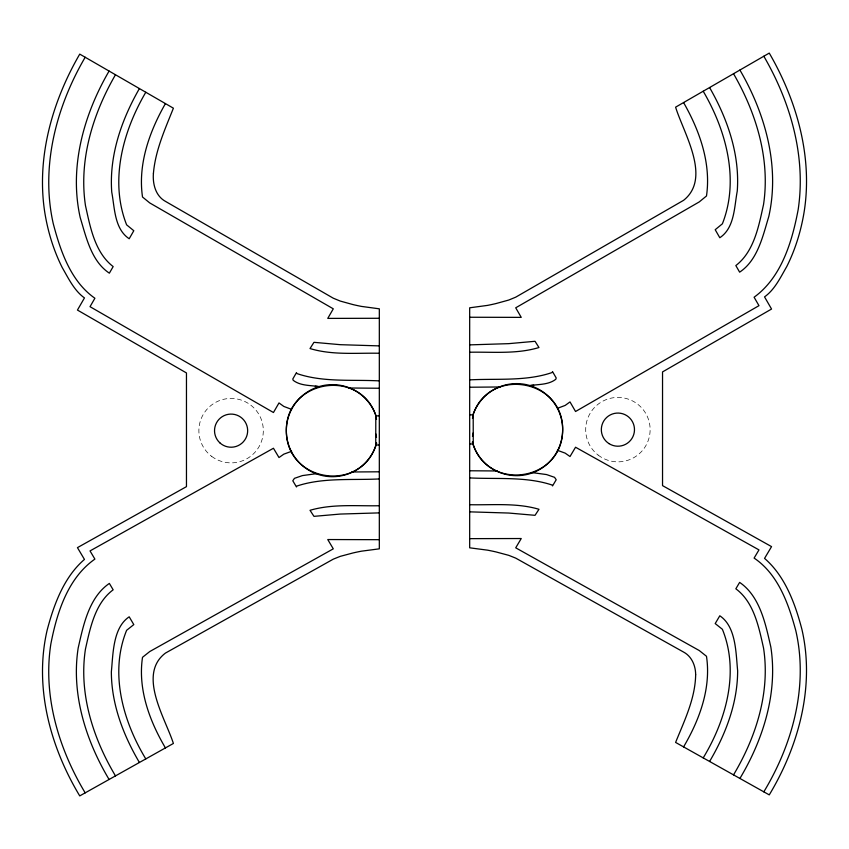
<?xml version="1.0" encoding="UTF-8"?>
<svg xmlns="http://www.w3.org/2000/svg" width="849" height="849" viewBox="0 0 849 849"><rect width="100%" height="100%" fill="white"/><g stroke="black" fill="none" stroke-linecap="round" stroke-linejoin="round"><path stroke-width="0.64" stroke-dasharray="4.25 3.18" d="M598.11 455.064A32.23 32.23 0 0 0 649.825 434.062A32.23 32.23 0 0 0 605.783 399.783A32.23 32.23 0 0 0 598.11 455.064M211.656 456.359A32.23 32.23 0 0 0 263.073 434.646A32.23 32.23 0 0 0 218.554 400.972A32.23 32.23 0 0 0 211.656 456.359"/><path stroke-width="1.27" d="M379.323 415.872L375.81 415.872L375.736 445.003L379.323 445.003M472.49 418.408L473.19 414.853L469.677 414.853M472.49 436.312L473.233 432.757M376.669 443.21A46.037 46.037 0 0 1 306.086 468.457A46.037 46.037 0 0 1 305.205 393.49A46.037 46.037 0 0 1 376.362 417.071C361.228 366.885 284.139 379.492 286.368 432.396C287.96 483.781 363.436 492.813 376.5 442.945M109.086 71.061C83.68 114.721 68.971 167.264 80.209 217.556C86.184 237.104 91.193 261.131 109.362 273.176L113.161 266.586C94.77 252.461 90.206 226.916 85.462 205.522C78.628 160.026 92.817 113.925 115.475 74.744M139.406 88.561C121.481 119.826 109.012 155.685 111.75 192.161C114.753 207.963 114.328 228.912 129.197 238.749L133.802 230.726L126.618 224.836C109.351 180.943 122.829 131.404 145.795 92.254M165.428 103.589C149.392 131.637 137.74 164.303 142.515 197.01L149.742 202.932L333.286 308.824L327.756 318.396L379.323 318.279M683.572 746.897C699.523 719.846 711.271 688.104 706.485 656.277L699.258 650.536L515.714 547.817L521.244 538.531L469.677 538.648M703.205 757.892C726.065 720.185 739.691 671.856 722.382 629.289L715.198 623.569L719.803 615.79C736.221 626.711 735.86 653.114 737.643 670.71C737.632 702.961 725.778 734.003 709.594 761.468M733.525 774.872C756.066 737.091 770.393 692.275 763.538 648.02C758.836 627.178 754.05 602.249 735.839 588.792L739.638 582.393C760.163 596.433 765.607 624.238 770.818 646.959C777.939 692.805 763.283 739.299 739.914 778.448M85.176 57.254L84.698 58.082C56.045 107.43 40.54 166.882 53.222 223.52C60.449 250.954 70.647 281.316 94.897 298.243L90.026 306.68L273.452 412.518L278.992 402.935L283.831 406.438L291.536 409.345M763.824 791.841L764.302 791.035C792.817 743.48 808.503 685.599 795.778 630.563C788.551 603.777 778.098 574.232 754.103 558.08L758.974 549.897L575.548 447.232L570.008 456.529L565.169 453.133L557.369 450.288M472.331 442.191A46.037 46.037 0 0 0 542.914 467.428A46.037 46.037 0 0 0 543.795 392.471A46.037 46.037 0 0 0 472.638 416.052C487.772 365.866 564.861 378.474 562.632 431.377C561.04 482.763 485.564 491.794 472.5 441.926M557.464 408.327L565.169 405.419L570.008 401.917L575.548 411.5L758.974 305.661L754.103 297.224C781.589 277.294 792.106 241.604 798.156 209.671C806.136 156.736 790.716 102.793 764.302 57.063L763.824 56.236M291.632 451.307L283.831 454.151L278.992 457.547L273.452 448.251L90.026 550.916L94.897 559.098C67.708 578.105 56.862 612.84 50.844 644.03C42.821 695.501 58.422 747.969 84.698 792.053L85.176 792.86M529.765 385.573C538.415 384.247 548.571 384.915 555.777 379.301L556.212 377.985L552.529 371.607L552.126 372.531C526.04 381.488 497.015 378.431 469.677 379.864M530.211 385.595L533.703 385.213M316.91 473.604L302.424 475.589L294.465 478.337L292.788 480.757L296.471 486.955L296.874 486.053C323.034 477.35 351.985 480.332 379.323 478.942M319.235 386.592C310.585 385.266 300.429 385.945 293.223 380.32L292.788 379.004L296.471 372.626L296.874 373.549C322.96 382.517 351.985 379.45 379.323 380.883M500.549 386.974L469.677 387.229M351.762 471.98L379.323 471.8M469.677 344.874L508.721 343.654L535.04 341.298L538.977 347.528C516.563 354.32 492.749 351.773 469.677 352.239M379.323 512.881L340.279 514.059L313.96 516.351L310.023 510.302C332.479 503.712 356.251 506.184 379.323 505.739M379.323 353.258C356.251 352.802 332.437 355.349 310.023 348.557L313.96 342.327L340.279 344.683L379.323 345.893M469.677 504.709C492.738 505.197 516.532 502.661 538.977 509.283L535.04 515.322L508.721 513.04L469.677 511.851M379.323 388.248L348.451 387.993M469.677 443.974L473.264 443.985L473.19 414.853M469.677 470.771L497.238 470.962M469.677 317.25L521.244 317.377L515.714 307.805L699.258 201.913L706.485 195.981C711.26 163.273 699.608 130.608 683.572 102.559M469.677 477.913C497.015 479.314 525.966 476.331 552.126 485.034L552.529 485.925L556.212 479.738L554.535 477.318L546.576 474.57L532.09 472.585M379.323 539.677L327.756 539.55L333.286 548.836L149.742 651.554L142.515 657.306C137.729 689.123 149.477 720.875 165.428 747.916M315.297 386.242L318.789 386.677M145.795 758.921C122.935 721.204 109.309 672.875 126.618 630.308L133.802 624.599L129.197 616.809C112.779 627.74 113.14 654.133 111.357 671.729C111.368 703.98 123.222 735.022 139.406 762.487M115.475 775.89C92.934 738.121 78.607 693.304 85.462 649.039C90.164 628.196 94.95 603.278 113.161 589.811L109.362 583.412C88.837 597.452 83.393 625.257 78.182 647.989C71.061 693.835 85.717 740.317 109.086 779.467M739.914 70.043C765.32 113.702 780.029 166.245 768.791 216.527C762.816 236.086 757.807 260.102 739.638 272.158L735.839 265.567C754.23 251.442 758.794 225.887 763.538 204.503C770.372 158.996 756.183 112.906 733.525 73.725M709.594 87.543C727.519 118.807 739.988 154.667 737.25 191.131C734.247 206.933 734.672 227.893 719.803 237.731L715.198 229.708L722.382 223.818C739.649 179.914 726.171 130.385 703.205 91.225M375.767 433.775L376.51 437.331M375.81 415.872L376.51 419.427M153.414 173.419C152.565 183.872 155.569 195.96 165.428 201.351L333.286 298.201L340.247 301.066L353.046 304.6A232.562 232.562 0 0 0 361.43 306.404L379.323 308.824L379.323 548.836L361.43 551.181A238.802 238.802 0 0 0 353.046 552.943L340.247 556.36L333.286 559.151L165.428 653.093C137.251 674.488 165.258 718.116 173.398 743.459L79.742 795.906C50.208 746.855 33.96 687.096 47.12 630.276C53.858 604.584 63.94 577.076 84.454 559.427L77.45 547.637L186.462 486.647L186.462 372.944L77.45 310.065L84.454 297.914C74.203 290.623 68.429 278.281 62.221 267.552C53.423 249.988 47.693 231.002 44.657 211.613C36.401 156.969 52.394 101.275 79.742 54.113L173.398 108.194C164.982 129.271 155.346 150.528 153.414 173.419M695.66 674.764C695.225 698.663 684.39 720.695 675.602 742.429L769.258 794.887C798.792 745.836 815.04 686.077 801.881 629.258C795.142 603.565 785.06 576.046 764.546 558.398L771.55 546.618L662.538 485.628L662.538 371.915L771.55 309.036L764.546 296.885C774.797 289.594 780.571 277.252 786.779 266.522C795.577 248.969 801.307 229.973 804.343 210.594C812.599 155.94 796.606 100.256 769.258 53.094L675.602 107.165C683.71 133.463 711.791 177.94 683.572 200.332L515.714 297.171L508.753 300.047L495.954 303.571A232.562 232.562 0 0 1 487.57 305.385L469.677 307.805L469.677 547.817L487.57 550.163A238.802 238.802 0 0 1 495.954 551.914L508.753 555.342L515.714 558.122L683.572 652.064C691.786 656.404 695.649 665.828 695.66 674.764M609.03 443.634A16.577 16.577 0 0 0 634.468 430.326A16.577 16.577 0 0 0 610.219 414.949A16.577 16.577 0 0 0 609.03 443.634M219.87 442.849A16.577 16.577 0 0 0 247.261 434.285A16.577 16.577 0 0 0 226.142 414.843A16.577 16.577 0 0 0 219.87 442.849"/></g></svg>
